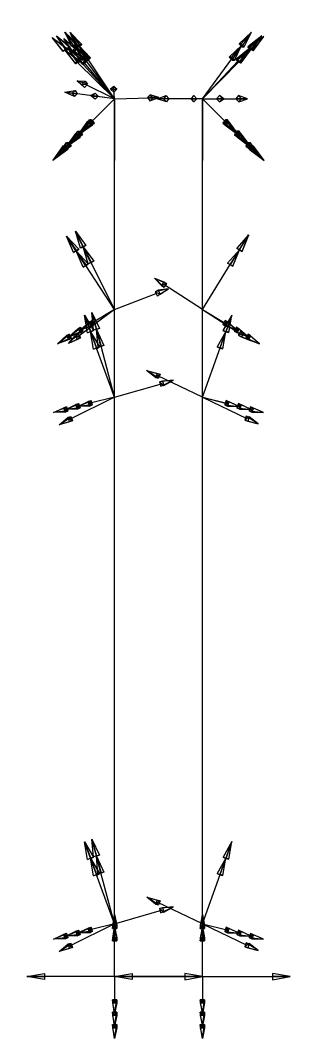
# Model space of a CAD drawing. Header units: millimetres. Extents: x -10381 to 13, y -147 to 180.
# Drawn here: x -5460.7 to -5429.3, y -113.1 to 2.9 of the extents above; entities that cross this region are included whole.
import ezdxf

# ---------------------------------------------------------------- set-up
doc = ezdxf.new("R2010")
doc.units = ezdxf.units.MM
for name, color, linetype in [('AutoDetect_27_21', 1, 'Continuous'), ('AutoDetect_27_23', 1, 'Continuous'), ('AutoDetect_27_25', 1, 'Continuous'), ('AutoDetect_28_20', 1, 'Continuous'), ('AutoDetect_28_22', 1, 'Continuous'), ('AutoDetect_28_24', 1, 'Continuous'), ('Rippe_ID_GUID_0534A91A_F6E1_4cdb_B717_B08544112096', 1, 'Continuous')]:
    doc.layers.add(name, color=color, linetype=linetype)

# ---------------------------------------------------------------- blocks, each defined once
blk = doc.blocks.new('Kontrollpunkt')
at = {"color": 0}
for q in [(0, 6), (8, 0), (0, 0, 4)]:
    blk.add_line((0, 0), q, dxfattribs=at)
for points in [[(0.25, 8, -0.25), (-0.25, 8, -0.25), (-0.25, 8, 0.25), (0, 10, 0), (-0.25, 8, -0.25), (0.25, 8, 0.25), (0, 10, 0), (0.25, 8, -0.25), (0.25, 8, 0.25), (-0.25, 8, 0.25)], [(0.25, 6, -0.25), (-0.25, 6, -0.25), (-0.25, 6, 0.25), (0, 8, 0), (-0.25, 6, -0.25), (0.25, 6, 0.25), (0, 8, 0), (0.25, 6, -0.25), (0.25, 6, 0.25), (-0.25, 6, 0.25)], [(0.25, 0.25, 4), (-0.25, 0.25, 4), (-0.25, -0.25, 4), (0, 0, 6), (-0.25, 0.25, 4), (0.25, -0.25, 4), (0, 0, 6), (0.25, 0.25, 4), (0.25, -0.25, 4), (-0.25, -0.25, 4)], [(0.25, 0.25, 6), (-0.25, 0.25, 6), (-0.25, -0.25, 6), (0, 0, 8), (-0.25, 0.25, 6), (0.25, -0.25, 6), (0, 0, 8), (0.25, 0.25, 6), (0.25, -0.25, 6), (-0.25, -0.25, 6)], [(0.25, 0.25, 8), (-0.25, 0.25, 8), (-0.25, -0.25, 8), (0, 0, 10), (-0.25, 0.25, 8), (0.25, -0.25, 8), (0, 0, 10), (0.25, 0.25, 8), (0.25, -0.25, 8), (-0.25, -0.25, 8)], [(8, 0.25, -0.25), (8, 0.25, 0.25), (8, -0.25, 0.25), (10, 0, 0), (8, 0.25, 0.25), (8, -0.25, -0.25), (10, 0, 0), (8, 0.25, -0.25), (8, -0.25, -0.25), (8, -0.25, 0.25)]]:
    blk.add_polyline3d(points, dxfattribs=at)

msp = doc.modelspace()

# ---------------------------------------------------------------- linework, layer by layer
at = {"layer": 'AutoDetect_27_21', "color": 1}
msp.add_line((-5450, -6, -407), (-5450, -6, 107), dxfattribs=at)
at = {"layer": 'AutoDetect_27_21', "color": 1, "extrusion": (1, 0, 0)}
for centre, start, end in [((-30, -407, -5450), 315, 360), ((-30, 107, -5450), 0, 45)]:
    msp.add_arc(centre, 24, start, end, dxfattribs=at)
at = {"layer": 'AutoDetect_27_23', "color": 1}
msp.add_line((-5450, -106, 131), (-5450, -30, 131), dxfattribs=at)
at = {"layer": 'AutoDetect_27_23', "color": 1, "extrusion": (-1, 0, 0)}
msp.add_arc((30, 107, 5450), 24, 90, 135, dxfattribs=at)
at = {"layer": 'AutoDetect_27_25', "color": 1}
msp.add_line((-5450, -106, -431), (-5450, -30, -431), dxfattribs=at)
at = {"layer": 'AutoDetect_27_25', "color": 1, "extrusion": (1, 0, 0)}
msp.add_arc((-30, -407, -5450), 24, 270, 315, dxfattribs=at)
at = {"layer": 'AutoDetect_28_20', "color": 1}
msp.add_line((-5440, -6, 107), (-5440, -6, -407), dxfattribs=at)
at = {"layer": 'AutoDetect_28_20', "color": 1, "extrusion": (-1, 0, 0)}
for centre, start, end in [((30, 107, 5440), 135, 180), ((30, -407, 5440), 180, 225)]:
    msp.add_arc(centre, 24, start, end, dxfattribs=at)
at = {"layer": 'AutoDetect_28_22', "color": 1}
msp.add_line((-5440, -106, 131), (-5440, -30, 131), dxfattribs=at)
at = {"layer": 'AutoDetect_28_22', "color": 1, "extrusion": (-1, 0, 0)}
msp.add_arc((30, 107, 5440), 24, 90, 135, dxfattribs=at)
at = {"layer": 'AutoDetect_28_24', "color": 1}
msp.add_line((-5440, -106, -431), (-5440, -30, -431), dxfattribs=at)
at = {"layer": 'AutoDetect_28_24', "color": 1, "extrusion": (1, 0, 0)}
msp.add_arc((-30, -407, -5440), 24, 270, 315, dxfattribs=at)

# ---------------------------------------------------------------- block references
at = {"layer": 'AutoDetect_27_21', "color": 1, "extrusion": (-0.696364, -0.696364, -0.173648)}
for p, rotation in [((-3849.49, 308.51, 3863.09), 116.4392353707056), ((-3849.49, 765.46, 3782.52), 102.7514069217628)]:
    msp.add_blockref('Kontrollpunkt', p, dxfattribs=dict(at, rotation=rotation))
at = {"layer": 'AutoDetect_27_21', "color": 1, "extrusion": (-0.704416, -0.704416, 0.087156), "rotation": 96.04749988385146}
msp.add_blockref('Kontrollpunkt', (-3849.49, -741.7, 3807.82), dxfattribs=at)
at = {"layer": 'AutoDetect_27_21', "color": 1, "extrusion": (-0.650895, -0.650895, -0.390731), "rotation": 116.9856821999535}
msp.add_blockref('Kontrollpunkt', (-3849.49, 1605.93, 3509.48), dxfattribs=at)
at = {"layer": 'AutoDetect_27_21', "color": 1, "extrusion": (-0.650895, -0.650895, 0.390731), "rotation": 69.6570310373779}
msp.add_blockref('Kontrollpunkt', (-3849.49, -1882.08, 3392.26), dxfattribs=at)
at = {"layer": 'AutoDetect_27_23', "color": 1, "extrusion": (-0.650895, -0.390731, -0.650895), "rotation": 86.34572295680388}
msp.add_blockref('Kontrollpunkt', (-2779.3, 3150.95, 3473.83), dxfattribs=at)
at = {"layer": 'AutoDetect_27_23', "color": 1, "extrusion": (-0.696364, -0.173648, -0.696364), "rotation": 81.2348063681018}
for p in [(-1279.84, 3783.18, 3710.91), (-1221.63, 3793.29, 3721.33)]:
    msp.add_blockref('Kontrollpunkt', p, dxfattribs=at)
at = {"layer": 'AutoDetect_27_25', "color": 1, "extrusion": (-0.650895, -0.390731, 0.650895), "rotation": 83.40411446479465}
msp.add_blockref('Kontrollpunkt', (-2779.3, -3378.7, 3278.57), dxfattribs=at)
at = {"layer": 'AutoDetect_27_25', "color": 1, "extrusion": (-0.696364, -0.173648, 0.696364), "rotation": 91.41777319695939}
for p in [(-1279.84, -3998.48, 3502), (-1221.63, -4008.59, 3512.42)]:
    msp.add_blockref('Kontrollpunkt', p, dxfattribs=at)
at = {"layer": 'AutoDetect_28_20', "color": 1, "extrusion": (0.650895, -0.650895, -0.390731), "rotation": 248.6578651922448}
msp.add_blockref('Kontrollpunkt', (-3850.9, -1402.86, -3578.77), dxfattribs=at)
at = {"layer": 'AutoDetect_28_20', "color": 1, "extrusion": (0.650895, -0.650895, 0.390731), "rotation": 291.3421348077551}
msp.add_blockref('Kontrollpunkt', (-3850.9, 1126.71, -3695.99), dxfattribs=at)
at = {"layer": 'AutoDetect_28_20', "color": 1, "extrusion": (0.696364, -0.696364, 0.173648), "rotation": 279.8510761165839}
for p in [(-3850.9, 733.21, -3772.41), (-3850.9, 276.26, -3852.98)]:
    msp.add_blockref('Kontrollpunkt', p, dxfattribs=at)
at = {"layer": 'AutoDetect_28_20', "color": 1, "extrusion": (0.704416, -0.704416, -0.087156), "rotation": 265.0189306062998}
msp.add_blockref('Kontrollpunkt', (-3850.9, -228.3, -3837.12), dxfattribs=at)
at = {"layer": 'AutoDetect_28_22', "color": 1, "extrusion": (0.650895, -0.390731, -0.650895), "rotation": 271.2695327411889}
msp.add_blockref('Kontrollpunkt', (-2825.6, -2926.37, -3614.42), dxfattribs=at)
at = {"layer": 'AutoDetect_28_22', "color": 1, "extrusion": (0.696364, -0.173648, -0.696364), "rotation": 278.1385729810916}
for p in [(-1355.05, -3574.91, -3872.5), (-1413.26, -3564.8, -3862.08)]:
    msp.add_blockref('Kontrollpunkt', p, dxfattribs=at)
at = {"layer": 'AutoDetect_28_24', "color": 1, "extrusion": (0.650895, -0.390731, 0.650895), "rotation": 268.7304672588111}
msp.add_blockref('Kontrollpunkt', (-2825.6, 2698.62, -3809.68), dxfattribs=at)
at = {"layer": 'AutoDetect_28_24', "color": 1, "extrusion": (0.696364, -0.173648, 0.696364), "rotation": 261.8614270189084}
for p in [(-1355.05, 3359.6, -4081.41), (-1413.26, 3349.49, -4070.99)]:
    msp.add_blockref('Kontrollpunkt', p, dxfattribs=at)
at = {"layer": 'Rippe_ID_GUID_0534A91A_F6E1_4cdb_B717_B08544112096', "color": 2, "extrusion": (0, -0.707107, -0.707107), "rotation": 180}
for p in [(-5450, 167.58, -17.68), (-5440, 167.58, -17.68)]:
    msp.add_blockref('Kontrollpunkt', p, dxfattribs=at)
at = {"layer": 'Rippe_ID_GUID_0534A91A_F6E1_4cdb_B717_B08544112096', "color": 2, "extrusion": (0, -0.707107, 0.707107)}
for p in [(-5450, -379.72, -229.81), (-5440, -379.72, -229.81)]:
    msp.add_blockref('Kontrollpunkt', p, dxfattribs=at)

doc.saveas('drawing.dxf')
